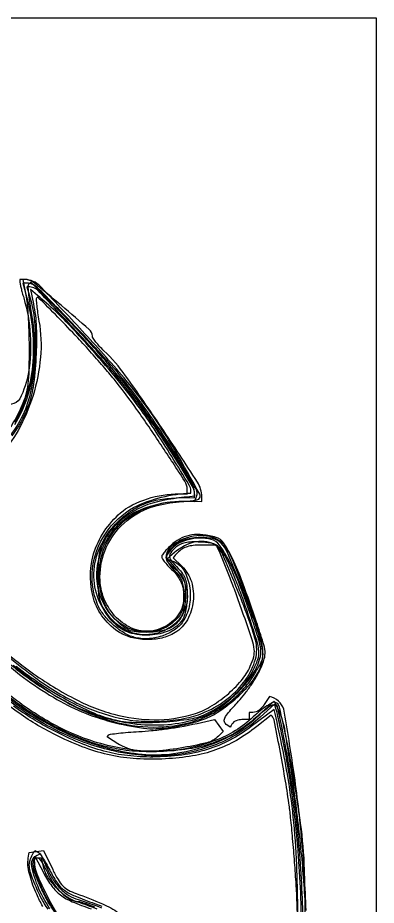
# Model space of a CAD drawing. Extents: x 0 to 564, y 0 to 802.
# Drawn here: x 465.4 to 564, y 558 to 802 of the extents above; entities that cross this region are included whole.
import ezdxf

# ---------------------------------------------------------------- set-up
doc = ezdxf.new("R2010")
doc.units = 0

msp = doc.modelspace()

# ---------------------------------------------------------------- linework, layer by layer
at = {"color": 0}
msp.add_lwpolyline([(0, 401), (0, 802), (282, 802), (564, 802), (564, 401), (564, 0), (282, 0), (0, 0), (0, 401)], close=True, dxfattribs=at)
at = {"color": 250}
msp.add_lwpolyline([(0, 401), (0, 802), (282, 802), (564, 802), (564, 401), (564, 0), (282, 0), (0, 0), (0, 401)], close=True, dxfattribs=at)
at = {"color": 8}
msp.add_lwpolyline([(0, 401), (0, 802), (282, 802), (564, 802), (564, 401), (564, 0), (282, 0), (0, 0), (0, 401)], close=True, dxfattribs=at)
at = {"color": 253}
msp.add_lwpolyline([(0, 401), (0, 802), (282, 802), (564, 802), (564, 401), (564, 0), (282, 0), (0, 0), (0, 401)], close=True, dxfattribs=at)
at = {"color": 9}
msp.add_lwpolyline([(0, 401), (0, 802), (282, 802), (564, 802), (564, 401), (564, 0), (282, 0), (0, 0), (0, 401)], close=True, dxfattribs=at)
at = {"color": 254}
msp.add_lwpolyline([(0, 401), (0, 802), (282, 802), (564, 802), (564, 401), (564, 0), (282, 0), (0, 0), (0, 401)], close=True, dxfattribs=at)
at = {"color": 7}
msp.add_lwpolyline([(0, 401), (0, 802), (282, 802), (564, 802), (564, 401), (564, 0), (282, 0), (0, 0), (0, 401)], close=True, dxfattribs=at)
msp.add_lwpolyline([(0, 401), (0, 802), (282, 802), (564, 802), (564, 401), (564, 0), (282, 0), (0, 0), (0, 401)], close=True, dxfattribs=at)
for points in [[(458.328009, 627.938066, 0.032637), (466.999512, 620.589966, 0.024899), (475.185774, 615.133335, 0.034727), (483.035446, 611.158661, 0.036067), (491.118956, 608.415269, 0.030275), (500, 606.665344, 0.046328), (503.485291, 606.52084, 0.024287), (507.807514, 606.953278, 0.023466), (512.351455, 607.85173, 0.027541), (516.549438, 609.137451), (516.549438, 609.137451, 0.058298), (520.702297, 611.24032, 0.033512), (525.166382, 614.649399, 0.033545), (529.122261, 618.612073, 0.059905), (531.710205, 622.41272, 0.046507), (532.289429, 623.841456, 0.034019), (532.670197, 625.511223, 0.033412), (532.826618, 627.256407, 0.039335), (532.733704, 628.91272, 0.04879), (531.676042, 633.38661, 0.005772), (528.254723, 643.022026, 0.005637), (524.610084, 652.58836, 0.051236), (522.560059, 656.548645, 0.127985), (520.445211, 658.464929, 0.085318), (517.316597, 659.47184, 0.076683), (513.702337, 659.428758, 0.072539), (510.194336, 658.305786, 0.064417), (507.502106, 656.529175, 0.164421), (506.329563, 654.541245, 0.179123), (506.652224, 652.369664, 0.078817), (508.458405, 650.039062, -0.045151), (509.728286, 648.609689, -0.073502), (510.489845, 647.17984, -0.061998), (510.880849, 645.421578, -0.02375), (511, 642.914551, -0.023274), (510.876363, 640.259901, -0.076283), (510.450981, 638.561058, -0.085057), (509.564157, 637.169311, -0.033576), (507.923279, 635.588867, -0.128362), (503.119698, 633.302879, -0.115034), (497.595928, 633.525124, -0.111738), (492.616158, 636.192965, -0.115671), (489.345337, 640.715942, -0.124825), (487.843502, 650.829899, -0.133757), (491.422913, 660.144341, -0.127501), (499.415036, 666.664846, -0.108095), (510.09021, 669, 0.016602), (511.964101, 669.062239, 0.023202), (513.629433, 669.250885, 0.020798), (514.951327, 669.519923, 0.196182), (515.40979, 669.854065, 0.270578), (515.438739, 671.007411, 0.002729), (511.296417, 678.432648, 0.009104), (506.876741, 685.932219, 0.012494), (502.613739, 692.5, 0.025554), (494.626278, 702.967601, 0.011445), (483.130928, 715.921936, 0.004883), (471.150668, 728.565906, 0.203381), (466.744385, 730), (467.622192, 725.75), (467.622192, 725.75, -0.029472), (467.962147, 723.41781, -0.00708), (468.242142, 719.517174, -0.007248), (468.435524, 715.023036, -0.007127), (468.5, 710.5, -0.007143), (468.408596, 704.102162, -0.032302), (468.061455, 700.386398, -0.045486), (467.298319, 697.380731, -0.024717), (465.852051, 693.852051, -0.06616), (460.962992, 686.233387, -0.068176)], [(544.683899, 556.5, 0.014589), (543.558454, 575.603765, 0.014321), (541.317162, 594.728745, 0.00704), (538.565812, 611.845187, 0.263594), (534.644592, 615.350342), (533.200317, 613.175171), (533.200317, 613.175171, -0.040146), (532.545866, 612.342912, -0.041917), (531.77552, 611.638954, -0.045643), (531.008612, 611.152362, -0.119101), (529, 611), (529, 610), (529, 609), (527.059021, 609), (527.059021, 609, 0.047605), (526.269952, 608.924702, 0.04664), (525.503685, 608.701462, 0.050526), (524.870036, 608.373454, 0.110088), (523.861816, 606.967407), (522.930908, 607.542725), (522.930908, 607.542725, -0.175061), (522.265544, 608.381502, -0.196968), (522.332024, 609.403557, -0.064613), (523.362441, 610.966211, -0.007862), (526.100708, 614.040039, 0.021143), (527.810138, 616.064682, 0.015069), (529.55587, 618.46521, 0.015254), (531.084382, 620.859766, 0.031141), (532.104431, 622.841492, 0.028137), (533.181413, 625.730417, 0.095168), (533.403084, 627.72261, 0.056397), (532.931129, 630.155296, 0.005538), (531.075928, 635.841492, 0.00672), (527.283852, 646.565361, 0.023276), (524.418571, 653.344795, 0.033377), (522.026791, 657.589329, 0.181595), (519.93335, 659.120972, 0.039315), (516.342275, 659.825687, 0.064692), (513.251968, 659.782372, 0.072748), (510.538249, 658.977111, 0.066548), (508.076721, 657.411133, 0.017793), (506.898533, 656.345864, 0.023193), (505.903786, 655.286026, 0.021803), (505.17269, 654.35128, 0.156292), (505, 653.812317, 0.14784), (505.165973, 653.263258, 0.019906), (505.881252, 652.275848, 0.021556), (506.851197, 651.146995, 0.016627), (508, 650, -0.135668), (510.814937, 645.4061, -0.149504), (510.727757, 640.202843, -0.144674), (507.720504, 635.81578, -0.124915), (502.636658, 633.459656, -0.136829), (497.383264, 633.915352, -0.10792), (492.56868, 637.0252, -0.099091), (489.186955, 642.133732, -0.097106), (488, 648.187744, -0.105032), (489.728123, 656.323641, -0.105238), (494.613514, 663.048096, -0.099497), (502.074601, 667.464419, -0.084226), (516, 669), (515.999268, 670.25), (515.999268, 670.25, 0.144135), (514.798641, 674.319809, 0.004272), (504.910152, 689.356644, 0.00809), (495.068957, 703.544705, 0.046543), (489.076935, 710.437073, -0.015563), (487.89328, 711.639526, -0.019785), (486.882015, 712.823631, -0.018137), (486.124814, 713.859982, -0.131994), (485.92569, 714.437073, 0.197279), (485.027715, 716.252476, 0.004293), (477.416996, 722.837959, 0.004676), (469.737998, 729.24531, 0.173205), (466, 730), (466, 729.243408), (466, 729.243408, 0.053901), (466.050749, 728.774015, 0.005507), (466.302101, 727.682877, 0.006824), (466.634594, 726.386509, 0.005394), (467.028412, 724.993408, -0.05563), (468.834655, 714.786814, -0.056512), (468.330727, 704.488678, -0.076891), (465.950789, 697.19178, -0.378207), (461, 696.166687)], [(544.464638, 549.367455, 0.009688), (544.2707, 567.704355, 0.027155), (543.190125, 580.5, 0.006348), (541.2783, 593.044204, 0.010268), (539.298187, 603.655952, 0.004764), (537.381093, 612.454334, 0.250105), (536.282227, 613.721924, 0.214402), (535.504458, 613.678308, 0.024238), (533.941185, 612.768867, 0.025926), (532.103728, 611.437008, 0.018248), (530.176819, 609.762146, -0.097967), (519.697849, 603.24026, -0.074835), (506.464882, 600.391922, -0.068849), (491.920359, 601.482783, -0.061775), (477.634918, 606.467651, -0.042084), (466.635029, 613.110004, -0.024194), (454.544762, 622.8022, -0.016777)], [(475.95716, 556.013984, -0.012837), (473.111965, 561.333557, -0.015753), (470.597074, 566.760264, -0.107291), (470.093109, 571.5), (472.531586, 566.8172), (472.531586, 566.8172, 0.036696), (474.774841, 563.186514, 0.074586), (477.118576, 560.796898, 0.06213), (480.338593, 558.944275, 0.019189), (485.585938, 556.971436, -0.015953)]]:
    msp.add_lwpolyline(points, format="xyb", dxfattribs=at)
at = {"color": 254}
for points in [[(452.00644, 633.944133, 0.028218), (465.893127, 622.199463, 0.03452), (479.007927, 613.670848, 0.057414), (491.172081, 608.629784, 0.067286), (502.669203, 606.964981, 0.074664), (513.774353, 608.525635), (513.774353, 608.525635, 0.048664), (518.618151, 610.493677, 0.043427), (523.191559, 613.424942, 0.043203), (527.212842, 617.119871, 0.046929), (530.416809, 621.356201, 0.01416), (532.163631, 624.369123, 0.079312), (532.781303, 626.12191, 0.089852), (532.783574, 627.880991, 0.020854), (532.136597, 630.779175, 0.022323), (530.08448, 637.27519, 0.00824), (526.636528, 646.241806, 0.004607), (522.953214, 655.131706, 0.096142), (521.349915, 657.507202, 0.152825), (518.898494, 658.789971, 0.057821), (514.996864, 659.037186, 0.057218), (511.02691, 658.369815, 0.118886), (508.314453, 656.825684, 0.038186), (506.579757, 654.926912, 0.184923), (506.158298, 653.555824, 0.175535), (506.751376, 652.209801, 0.033787), (508.75, 650.382324, -0.043511), (510.210578, 648.993839, -0.091952), (511.011517, 647.658707, -0.071076), (511.393929, 645.907871, -0.018284), (511.5, 643.008179, -0.070577), (510.858872, 638.488742, -0.134735), (508.956963, 635.384537, -0.128193), (505.65973, 633.590748, -0.060888), (500.826599, 633, -0.023793), (497.869185, 633.140813, -0.077495), (495.974327, 633.624321, -0.074484), (494.276481, 634.672797, -0.020878), (491.975189, 636.789551, -0.16726), (487.303985, 646.362961, -0.15019), (489.239773, 657.269852, -0.13846), (497.20301, 665.835363, -0.13752), (514.062744, 669), (514.599915, 670.399841), (514.599915, 670.399841, 0.225226), (514.442579, 672.448727, 0.006008), (509.720577, 680.476318, 0.012329), (504.061082, 689.337361, 0.011134), (497.782135, 698.220337, 0.022711), (491.027403, 706.522445, 0.009198), (481.11438, 717.23188, 0.003302), (470.651022, 727.983776, 0.200731), (466.766724, 729), (467.418427, 726.75), (467.418427, 726.75, -0.086289), (469.544007, 707.463686, -0.116179), (464.47617, 690.707779, -0.128502)], [(544.534607, 557.5, 0.011881), (543.287044, 573.685706, 0.009626), (541.203232, 590.976418, 0.006699), (538.807421, 606.555724, 0.081532), (535.885498, 614.082397), (530.894409, 609.594971), (530.894409, 609.594971, -0.044939), (525.612042, 605.641545, -0.050038), (519.889076, 602.858116, -0.046013), (513.324609, 601.106743, -0.029737), (505.5, 600.248047, -0.028901), (497.802401, 600.309091, -0.037839), (490.839977, 601.299889, -0.036816), (483.959244, 603.357658, -0.02527), (476.5, 606.641663, -0.032761), (467.554684, 611.891852, -0.025735), (458.586468, 618.677071, -0.017936)], [(475.955254, 556.262543, -0.042474), (474.125671, 558.648234, -0.031874), (472.522125, 561.5448, -0.01352), (471.556632, 563.737134, -0.014762), (470.740871, 565.915764, -0.014328), (470.153554, 567.813704, -0.067967), (470, 571), (470.891602, 571), (471.783173, 571), (472.391296, 568.577087), (472.391296, 568.577087, 0.081188), (473.636481, 565.695817, 0.050541), (475.930099, 562.806351, 0.049956), (478.801819, 560.392292, 0.071607), (481.782715, 558.929382, -0.019593), (487.128679, 556.963143, -0.039233)]]:
    msp.add_lwpolyline(points, format="xyb", dxfattribs=at)
at = {"color": 8}
for points in [[(456.04179, 632.34715, 0.028875), (470.137615, 620.587914, 0.045417), (481.67169, 613.567582, 0.058319), (493.374542, 609.434631, 0.040304), (499.321363, 608.581948, 0.033107), (505.738567, 608.609802, 0.033924), (511.877316, 609.464568, 0.052477), (516.969604, 611.101562), (516.969604, 611.101562, 0.063153), (523.3031, 614.915574, 0.073335), (528.125595, 620.028061, 0.084618), (530.765972, 625.6224, 0.136185), (530.773499, 630.860046, 0.021548), (528.781245, 637.029545, 0.007634), (525.418976, 645.680138, 0.004062), (521.823912, 654.325193, 0.096089), (520.352844, 656.504272, 0.13816), (518.176479, 657.724011, 0.080252), (515.167622, 657.953384, 0.07397), (511.98542, 657.202426, 0.08361), (506.5, 653.146606), (508.286987, 652.452148), (508.286987, 652.452148, -0.171083), (511.047271, 650.0817, -0.088583), (512.606773, 645.750954, -0.080399), (512.649569, 640.70848, -0.099219), (511.04187, 636.300842, -0.101706), (508.804583, 633.900535, -0.067439), (505.458645, 632.145195, -0.064783), (501.609729, 631.288184, -0.076626), (497.892365, 631.523621, -0.077773), (494.888543, 632.693648, -0.047203), (491.780674, 634.917091, -0.046699), (489.097416, 637.728227, -0.068361), (487.364014, 640.671204, -0.12825), (485.965798, 650.545252, -0.120272), (489.50008, 660.113495, -0.113734), (497.265872, 667.363712, -0.105826), (513, 671.279785), (513, 671.980286), (513, 671.980286, 0.137695), (512.581197, 673.472217, 0.002024), (507.749111, 681.329086, 0.006195), (502.888766, 688.948346, 0.012939), (498.880585, 694.731201, 0.014631), (493.134705, 702.115979, 0.008616), (485.863945, 710.614174, 0.00825), (478.714083, 718.421867, 0.028084), (468.865814, 727.232178), (469.682892, 723.366089), (469.682892, 723.366089, -0.043523), (470.483154, 716.800784, -0.022374), (470.396599, 708.509621, -0.022172), (469.592836, 700.459688, -0.056635), (468.10495, 694.79834, -0.068018), (463.792009, 687.014578, -0.065982)], [(542.472412, 551, 0.008244), (542.183789, 567.340764, 0.01489), (541.328674, 580.699158, 0.016827), (539.780507, 592.789684, 0.01522), (535.878784, 611.828125), (529.631897, 607.099854), (529.631897, 607.099854, -0.0415), (523.736756, 603.363119, -0.045531), (517.481468, 600.784561, -0.042819), (510.534508, 599.271799, -0.030222), (502.559692, 598.725464, -0.030861), (495.577625, 599.101001, -0.03645), (489.08149, 600.338928, -0.033756), (482.441051, 602.603509, -0.021108), (475, 606.091675, -0.035176), (464.245254, 612.698527, -0.024677)], [(473.797924, 556.856339, -0.047729), (471.755122, 560.136766, -0.021209), (469.678986, 564.796265, -0.018838), (468.911118, 566.973357, -0.050027), (468.581497, 568.587494, -0.069485), (468.630178, 569.892812, -0.079008), (470.100342, 573.05603), (471.069183, 572.457275), (471.069183, 572.457275, -0.102576), (471.570431, 571.982738, -0.011164), (472.454498, 570.650871, -0.0133), (473.43987, 568.996068, -0.010363), (474.424652, 567.148682, 0.036622), (476.303481, 564.030154, 0.08301), (478.236439, 562.08046, 0.059527), (481.084769, 560.505289, 0.012037), (486.5, 558.453552, -0.008847), (488.538012, 557.696243, -0.009122)]]:
    msp.add_lwpolyline(points, format="xyb", dxfattribs=at)
at = {"color": 253}
for points in [[(464.914917, 623.722412, 0.020896), (471.686973, 618.818138, 0.020408), (478.89719, 614.455017, 0.021529), (485.783812, 611.040282, 0.043623), (491.501892, 609.081177, 0.052315), (497.512209, 608.244345, 0.024574), (505.366726, 608.364761, 0.023748), (512.914871, 609.213363, 0.080034), (517.616455, 610.76709), (517.616455, 610.76709, 0.027782), (521.791823, 613.238494, 0.040746), (525.131363, 615.89209, 0.043553), (527.831268, 618.903811, 0.039034), (530.080688, 622.446045, 0.037882), (531.425238, 625.522495, 0.106633), (531.713707, 627.839966, 0.054558), (531.109042, 630.859594, 0.004746), (528.670715, 638.313965, 0.006192), (527.045909, 642.936433, 0.006409), (525.324944, 647.464371, 0.00621), (523.736557, 651.345621, 0.027302), (522.648376, 653.567261, 0.025163), (521.220704, 655.842669, 0.10469), (520.043701, 656.94249, 0.098895), (518.487419, 657.503084, 0.021178), (515.618225, 657.809082, 0.021275), (513.2594, 657.859508, 0.046234), (511.46122, 657.654404, 0.059734), (510.050532, 657.178603, 0.072867), (508.894073, 656.404114, 0.040491), (507.475035, 654.893965, 0.196788), (507.151623, 653.789078, 0.150393), (507.661116, 652.592041, 0.021117), (509.5, 650.590942, -0.04453), (510.724039, 649.126992, -0.06743), (511.47892, 647.650871, -0.058766), (511.875885, 645.881249, -0.025824), (512, 643.479736, -0.019851), (511.924276, 641.573198, -0.019222), (511.69754, 639.657898, -0.019546), (511.367655, 637.99082, -0.064321), (510.970367, 636.94458, -0.156714), (507.71747, 633.799816, -0.090424), (502.430183, 632.295204, -0.086791), (496.739542, 632.730031, -0.126143), (492.342712, 635.134155, -0.096889), (487.966867, 641.182835, -0.103671), (486.328976, 648.289909, -0.101114), (487.671374, 655.59877, -0.087852), (491.803802, 662.213013, -0.046187), (495.48672, 665.608352, -0.055762), (499.516521, 668.029823, -0.056599), (503.929889, 669.475675, -0.049874), (514, 670), (514, 671.075195), (514, 671.075195, 0.135373), (513.380659, 673.320813, 0.005367), (508.8979, 680.64959, 0.009894), (503.640151, 688.683854, 0.009909), (498.07135, 696.499512, 0.019655), (491.285442, 704.921937, 0.007916), (481.394604, 715.900146, 0.002439), (470.880976, 727.09452, 0.205801), (467.865234, 728), (468.566223, 725.791382), (468.566223, 725.791382, -0.056942), (469.994153, 718.506875, -0.031078), (470.155293, 709.389198, -0.031119), (469.193202, 700.405136, -0.061972), (467.132416, 693.566406, -0.05956), (463.447279, 687.354795, -0.052064)], [(543.183812, 536.492552, 0.019188), (543.315376, 558.477165, 0.018663), (541.704251, 581.552181, 0.022597), (538.414124, 602.999878, 0.002306), (537.805516, 605.971355, 0.002971), (537.217522, 608.695587, 0.002268), (536.700987, 610.972765, 0.025916), (535.980286, 613.214905), (532.026062, 609.642517), (532.026062, 609.642517, -0.084406), (520.810561, 602.512151, -0.07812), (507.562607, 599.242561, -0.072405), (493.064439, 600.091915, -0.058202), (478.217285, 605.001343, -0.032602), (468.77765, 610.168033, -0.030427), (459.858551, 616.627678, -0.020457)], [(474.234032, 557.003436, -0.050153), (470.87252, 563.313866, -0.053708), (469.142035, 569.288515, -0.372931), (471.670593, 572.056885), (473.462433, 568.083313), (473.462433, 568.083313, 0.037727), (475.173347, 564.944423, 0.052119), (477.185905, 562.448593, 0.058046), (479.472727, 560.629101, 0.068163), (482, 559.500488, -0.026785), (488.396772, 557.256077, -0.073825)]]:
    msp.add_lwpolyline(points, format="xyb", dxfattribs=at)
at = {"color": 9}
for points in [[(464.136761, 624.022079, 0.028723), (474.489596, 616.400967, 0.047833), (484.078735, 611.389893, 0.041647), (492.732201, 608.687324, 0.045617), (501.452782, 607.562325, 0.048357), (509.73817, 608.055995, 0.061428), (517.098816, 610.163452), (517.098816, 610.163452, 0.056993), (521.236583, 612.507432, 0.035592), (525.50045, 616.101959, 0.035824), (529.148691, 620.198349, 0.065506), (531.388, 624.063049, 0.044331), (532.125749, 626.400608, 0.083417), (532.225708, 628.372078, 0.04604), (531.682479, 630.948492, 0.006091), (529.969299, 636.260132, 0.009925), (526.487628, 645.977827, 0.02709), (523.524284, 652.648483, 0.036363), (520.896988, 656.983058, 0.17869), (518.573914, 658.570801, 0.06885), (515.522883, 658.902911, 0.054548), (512.23391, 658.445976, 0.057466), (509.355385, 657.356447, 0.121374), (506.081451, 653.671265), (509.04071, 650.300842), (509.04071, 650.300842, -0.111982), (511.682437, 645.43634, -0.13537), (511.710205, 640.257851, -0.135668), (509.080895, 635.805433, -0.112698), (504.35614, 632.952515, -0.078956), (500.502775, 632.325948, -0.082461), (496.705872, 632.942368, -0.080015), (493.220532, 634.779902, -0.068687), (490.276276, 637.704407, -0.03313), (488.776753, 639.966587, -0.066927), (487.974316, 641.944122, -0.050617), (487.601431, 644.400123, -0.012383), (487.5, 648.495178, -0.013548), (487.60881, 652.510204, -0.045837), (487.98946, 655.102501, -0.056892), (488.785553, 657.276205, -0.029978), (490.2276, 659.767761, -0.062239), (493.443866, 663.517809, -0.055691), (497.599575, 666.524223, -0.053147), (502.510585, 668.651841, -0.047251), (514.061096, 670.5), (514.020264, 671.5), (514.020264, 671.5, 0.125259), (513.28297, 673.970399, 0.005204), (508.431183, 681.88987, 0.009671), (502.89003, 690.358354, 0.011426), (497.315613, 698.140259, 0.011706), (493.596551, 702.855227, 0.006265), (488.796021, 708.510841, 0.006233), (483.750012, 714.163013, 0.009686), (468.959961, 729.293274), (468.358276, 728.691589), (468.358276, 728.691589, 0.212604), (468.167971, 728.195692, 0.009361), (468.302616, 726.309502, 0.014452), (468.575629, 724.023947, 0.009676), (469.013733, 721.427246, -0.078272), (469.526294, 704.498842, -0.104928), (464.491295, 690.037712, -0.112111)], [(543.887807, 542.752518, 0.017019), (543.497871, 563.875618, 0.016753), (541.615034, 585.716366, 0.022697), (536.710693, 613), (535.647522, 613), (535.647522, 613, 0.145206), (535.047559, 612.822011, 0.015933), (533.856125, 611.991676, 0.018405), (532.476381, 610.882021, 0.013888), (531.042175, 609.567444, -0.069788), (524.583227, 604.854878, -0.047827), (516.196667, 601.354523, -0.046976), (507.097057, 599.453683, -0.059231), (498.5, 599.507629, -0.066274), (481.884362, 603.873548, -0.055324), (465.857891, 612.625534, -0.039223), (447.8469, 627.453796, -0.013899)], [(475.764812, 555.928543, -0.042313), (473.944971, 558.561793, -0.019923), (472.032806, 562.231934, -0.015706), (470.271272, 566.295364, -0.062572), (469.593575, 568.920235, -0.158713), (469.871252, 570.386864, -0.273768), (470.907135, 571, -0.235045), (471.306736, 570.801167, -0.018688), (472.003925, 569.803658, -0.022205), (472.771813, 568.487759, -0.015048), (473.532776, 566.927368, 0.046308), (475.252495, 563.897038, 0.050577), (477.456852, 561.331383, 0.056723), (479.791955, 559.568702, 0.132578), (481.884857, 558.990234, -0.072163), (482.804467, 558.851134, -0.011748), (484.523388, 558.285896, -0.012738), (486.528383, 557.515918, -0.010911)]]:
    msp.add_lwpolyline(points, format="xyb", dxfattribs=at)
at = {"color": 250}
for points in [[(459.706873, 629.781275, 0.030826), (467.5, 623.220337, 0.035449), (480.038966, 615.231662, 0.056928), (491.788609, 610.502487, 0.065996), (502.937011, 608.964151, 0.073631), (513.672424, 610.495361), (513.672424, 610.495361, 0.060938), (518.257624, 612.490369, 0.041801), (522.894508, 615.77047, 0.042238), (526.847856, 619.710019, 0.069884), (529.358887, 623.687012, 0.039801), (530.292524, 626.292601, 0.097716), (530.433586, 628.313316, 0.048241), (529.833305, 630.978611, 0.004268), (527.619263, 637.517761, 0.003), (526.139451, 641.687886, 0.00275), (524.566788, 645.963036, 0.002747), (523.121309, 649.762973, 0.009015), (520.071045, 657), (515.690552, 657), (515.690552, 657, 0.026919), (513.675941, 656.891458, 0.04473), (512.009365, 656.558739, 0.054235), (510.688129, 656.008184, 0.083202), (508.125702, 653.481445), (510.531586, 651.165833), (510.531586, 651.165833, -0.127014), (513.134514, 646.937937, -0.100875), (513.661526, 641.583328, -0.101386), (512.052151, 636.472141, -0.129746), (508.646912, 632.926331, -0.080499), (505.012331, 631.445441, -0.06185), (500.742546, 631.005333, -0.061943), (496.501571, 631.622713, -0.081357), (492.951935, 633.253418, -0.185485), (486.001086, 643.177402, -0.154033), (486.798058, 656.127426, -0.143492), (495.045236, 666.927401, -0.159736), (512, 671), (512, 672.302734), (512, 672.302734, 0.144138), (511.329298, 674.580996, 0.003028), (504.826347, 684.535591, 0.007822), (498.081276, 694.387128, 0.014433), (492.246643, 702.14447, 0.008967), (489.362092, 705.6276, 0.004861), (485.697361, 709.811676, 0.004841), (481.883741, 713.998971, 0.007626), (470.899231, 725.232544), (470.549713, 724.866272), (470.549713, 724.866272, 0.216051), (470.439059, 724.549792, 0.004605), (470.605087, 722.868225, 0.009772), (470.859979, 720.874678, 0.006329), (471.229004, 718.578796, -0.065266), (471.643657, 708.636305, -0.052245), (469.585354, 698.107628, -0.053576), (465.491494, 688.545062, -0.081311), (459.860321, 681.492798, -0.070581)], [(542.285363, 542.934342, 0.024071), (541.982483, 563.5, 0.003445), (541.542877, 569.792882, 0.003111), (541.002731, 576.296875, 0.003115), (540.446214, 582.118096, 0.009894), (539.9729, 586, 0.007032), (538.883784, 592.96207, 0.004598), (537.441429, 600.959373, 0.001123), (535.901683, 608.970812, 0.1416), (535.092224, 610.241089), (531.132019, 607.104553), (531.132019, 607.104553, -0.036792), (525.51895, 603.294879, -0.045561), (519.784264, 600.653114, -0.043573), (513.458228, 599.013961, -0.02959), (506.056824, 598.216858, -0.026481), (498.044457, 598.255603, -0.037505), (490.978863, 599.199173, -0.036976), (484.058578, 601.201509, -0.024757), (476.480957, 604.450684, -0.03869), (465.650067, 610.82458, -0.025637), (454.25198, 619.680191, -0.018599)], [(472.272899, 557.648644, -0.023089), (470.592896, 560.972412, -0.019), (469.574089, 563.49497, -0.01968), (468.762833, 566.058441, -0.019828), (468.238266, 568.324408, -0.075772), (468.5, 572.5), (470.5, 572.765869), (472.5, 573.031799), (475, 567.805664), (475, 567.805664, 0.020412), (476.480535, 565.009877, 0.061838), (477.783573, 563.300613, 0.074413), (479.321197, 562.138063, 0.039882), (481.5, 561.167419, -0.016203), (488.671705, 558.371019, -0.052751), (493.11776, 555.886444, -0.064766)]]:
    msp.add_lwpolyline(points, format="xyb", dxfattribs=at)
at = {"color": 7}
msp.add_lwpolyline([(497.073334, 600.679199), (497.073334, 600.679199, -0.032254), (495.974268, 600.983563, -0.017556), (494.667858, 601.489899, -0.017431), (493.370355, 602.10029, -0.02637), (489.937592, 604.270935), (490.45105, 604.784363), (490.45105, 604.784363, -0.165398), (490.894354, 605.002657, -0.00439), (493.095455, 605.27021, -0.008741), (495.718348, 605.51934, -0.005817), (498.732239, 605.717285, 0.011732), (502.178651, 605.984618, 0.007759), (506.122963, 606.445801, 0.00781), (509.944444, 607.01372, 0.015003), (519.468445, 609.079834), (520.683655, 607.417969), (521.898865, 605.756042), (520.599915, 604.457092), (520.599915, 604.457092, -0.137001), (517.391863, 602.649548, -0.020397), (510.051872, 601.161598, -0.023685), (502.403049, 600.30243, -0.067639)], format="xyb", close=True, dxfattribs=at)

doc.saveas('drawing.dxf')
